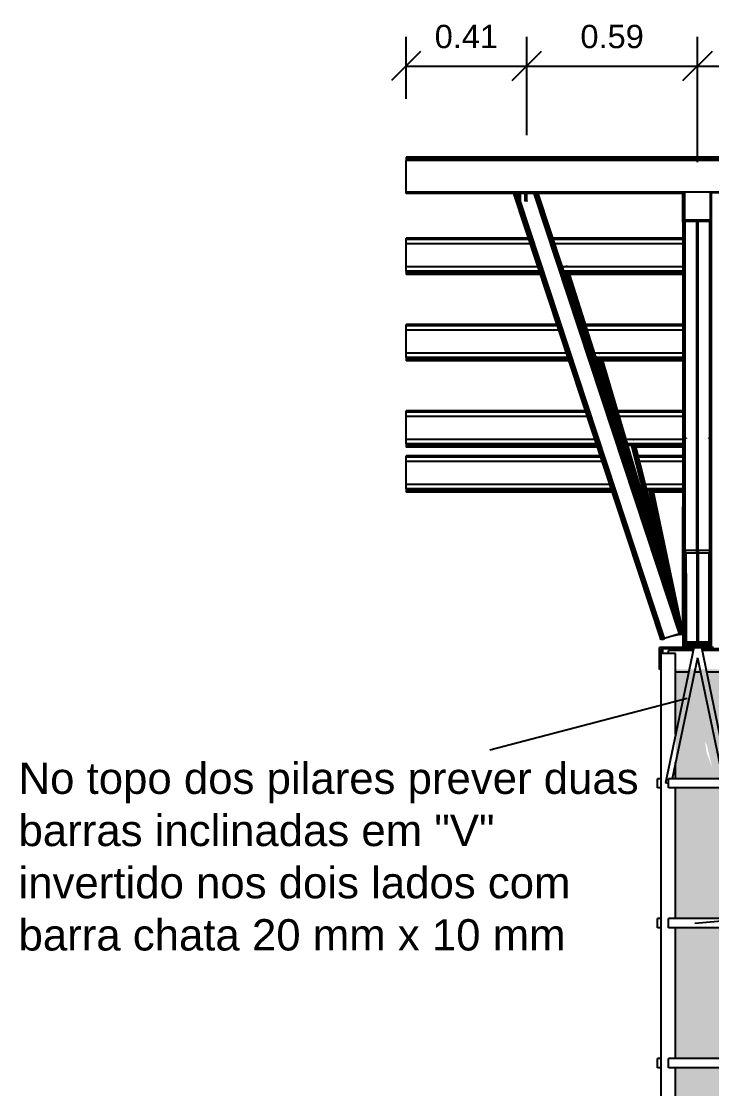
# Model space of a CAD drawing. Header units: millimetres. Extents: x 357 to 945, y 547 to 720.
# Drawn here: x 683.907 to 686.276, y 644.764 to 648.425 of the extents above; entities that cross this region are included whole.
import ezdxf

# ---------------------------------------------------------------- set-up
doc = ezdxf.new("R2010")
doc.units = ezdxf.units.MM
doc.header["$PDMODE"] = 34
doc.layers.add('ANC_COTAS', color=7, linetype='Continuous', lineweight=9)
for name, color, linetype in [('LCL - COTAS', 30, 'Continuous'), ('LCL-TEXTO4', 4, 'Continuous'), ('PLANTA-VIS', 7, 'Continuous')]:
    doc.layers.add(name, color=color, linetype=linetype)
doc.styles.add('Arial', font='arial.ttf')
doc.styles.add('ROMANS', font='arial.ttf')
doc.dimstyles.new('1-100', dxfattribs={"dimscale": 2, "dimtxt": 0.04, "dimasz": 0.05, "dimexe": 0.05, "dimexo": 0.1, "dimgap": 0.03, "dimtad": 1, "dimzin": 1, "dimdsep": 46, "dimtxsty": 'Arial', "dimblk": 'OBLIQUE', "dimcen": 0, "dimclrd": 256, "dimclre": 256, "dimclrt": 256, "dimadec": 0, "dimazin": 0, "dimtfac": 1, "dimtofl": 0, "dimtmove": 2, "dimatfit": 3, "dimldrblk": 'OBLIQUE', "dimfxl": 0.04, "dimtolj": 1, "dimtzin": 1, "dimarcsym": 0})

# ---------------------------------------------------------------- blocks, each defined once
blk = doc.blocks.new('_OBLIQUE')
at = {"color": 0, "linetype": 'ByBlock', "lineweight": -2}
blk.add_line((-0.5, -0.5), (0.5, 0.5), dxfattribs=at)
blk = doc.blocks.new('*D182')
at = {"layer": 'Defpoints', "color": 0, "transparency": 16777216}
for p in [(685.6411, 648.2721), (685.2271, 647.9597), (685.6411, 647.8351)]:
    blk.add_point(p, dxfattribs=at)
at = {"layer": 'LCL - COTAS', "lineweight": -2, "transparency": 16777216}
for p, q in [((685.2271, 648.1597), (685.2271, 648.3721)), ((685.6411, 648.0351), (685.6411, 648.3721)), ((685.2271, 648.2721), (685.6411, 648.2721))]:
    blk.add_line(p, q, dxfattribs=at)
at = {"layer": 'LCL - COTAS', "lineweight": -2, "transparency": 16777216, "xscale": 0.1, "yscale": 0.1, "zscale": 0.1, "rotation": 180}
blk.add_blockref('_OBLIQUE', (685.2271, 648.2721), dxfattribs=at)
at = {"layer": 'LCL - COTAS', "lineweight": -2, "transparency": 16777216, "xscale": 0.1, "yscale": 0.1, "zscale": 0.1}
blk.add_blockref('_OBLIQUE', (685.6411, 648.2721), dxfattribs=at)
at = {"layer": 'LCL - COTAS', "transparency": 16777216, "insert": (685.4341, 648.3729), "char_height": 0.08, "attachment_point": 5, "style": 'Arial'}
blk.add_mtext('\\A1;0.41', dxfattribs=at)
blk = doc.blocks.new('*D183')
at = {"layer": 'Defpoints', "color": 0, "transparency": 16777216}
for p in [(686.2271, 648.2721), (685.6411, 647.8351), (686.2271, 647.7428)]:
    blk.add_point(p, dxfattribs=at)
at = {"layer": 'LCL - COTAS', "lineweight": -2, "transparency": 16777216}
for p, q in [((685.6411, 648.0351), (685.6411, 648.3721)), ((686.2271, 647.9428), (686.2271, 648.3721)), ((685.6411, 648.2721), (686.2271, 648.2721))]:
    blk.add_line(p, q, dxfattribs=at)
at = {"layer": 'LCL - COTAS', "lineweight": -2, "transparency": 16777216, "xscale": 0.1, "yscale": 0.1, "zscale": 0.1, "rotation": 180}
blk.add_blockref('_OBLIQUE', (685.6411, 648.2721), dxfattribs=at)
at = {"layer": 'LCL - COTAS', "lineweight": -2, "transparency": 16777216, "xscale": 0.1, "yscale": 0.1, "zscale": 0.1}
blk.add_blockref('_OBLIQUE', (686.2271, 648.2721), dxfattribs=at)
at = {"layer": 'LCL - COTAS', "transparency": 16777216, "insert": (685.9341, 648.3729), "char_height": 0.08, "attachment_point": 5, "style": 'Arial'}
blk.add_mtext('\\A1;0.59', dxfattribs=at)
blk = doc.blocks.new('*D184')
at = {"layer": 'Defpoints', "color": 0, "transparency": 16777216}
for p in [(686.8156, 648.2721), (686.8156, 647.8351), (686.2271, 647.7428)]:
    blk.add_point(p, dxfattribs=at)
at = {"layer": 'LCL - COTAS', "lineweight": -2, "transparency": 16777216}
for p, q in [((686.2271, 647.9428), (686.2271, 648.3721)), ((686.8156, 648.0351), (686.8156, 648.3721)), ((686.2271, 648.2721), (686.8156, 648.2721))]:
    blk.add_line(p, q, dxfattribs=at)
at = {"layer": 'LCL - COTAS', "lineweight": -2, "transparency": 16777216, "xscale": 0.1, "yscale": 0.1, "zscale": 0.1, "rotation": 180}
blk.add_blockref('_OBLIQUE', (686.2271, 648.2721), dxfattribs=at)
at = {"layer": 'LCL - COTAS', "lineweight": -2, "transparency": 16777216, "xscale": 0.1, "yscale": 0.1, "zscale": 0.1}
blk.add_blockref('_OBLIQUE', (686.8156, 648.2721), dxfattribs=at)
at = {"layer": 'LCL - COTAS', "transparency": 16777216, "insert": (686.5214, 648.3729), "char_height": 0.08, "attachment_point": 5, "style": 'Arial'}
blk.add_mtext('\\A1;0.59', dxfattribs=at)

msp = doc.modelspace()

# ---------------------------------------------------------------- hatches: boundary and pattern name
at = {"layer": 'ANC_COTAS'}
h = msp.add_hatch(dxfattribs=at)
h.set_pattern_fill('AR-CONC', color=256, scale=0.0005)
h.set_pattern_definition([(50, (-0.12053, -11.3066), (0.0910923345, -0.007969543), [0.009525, -0.104775]), (355, (-0.12053, -11.3066), (-0.017621711, 0.095528423), [0.00762, -0.083820292]), (100.451445, (-0.11294, -11.30726), (0.0734706235, 0.087558876), [0.008095004, -0.089045122]), (46.1842, (-0.12053, -11.2812), (0.13553952, -0.021021164), [0.0142875, -0.1571625]), (96.635558, (-0.10924, -11.28295), (0.118702067, 0.123713062), [0.012142512, -0.133567804]), (351.184151, (-0.12053, -11.2812), (0.118702067, 0.123713062), [0.011429984, -0.125729866]), (21, (-0.10783, -11.28755), (0.0758071956, -0.051132599), [0.009525, -0.104775]), (326, (-0.10783, -11.28755), (0.030901014, 0.092093983), [0.00762, -0.08382]), (71.451445, (-0.10151, -11.29181), (0.10670821, 0.0409613844), [0.008095004, -0.089044969]), (37.5, (-0.12053, -11.3066), (0.0015443016, 0.0422775194), [0, -0.082804, 0, -0.08509, 0, -0.0841375]), (7.5, (-0.12053, -11.3066), (0.0334098313, 0.0500902874), [0, -0.048514, 0, -0.080899, 0, -0.0320675]), (327.5, (-0.148852, -11.3066), (0.0677952976, -0.002864372), [0, -0.03175, 0, -0.09906, 0, -0.131445]), (317.5, (-0.16155, -11.3066), (0.0740645907, 0.0127132455), [0, -0.041275, 0, -0.065786, 0, -0.093345])])
h.paths.add_polyline_path([(686.3021, 643.87517), (686.1521, 643.87517), (686.1521, 643.61715), (686.3021, 643.61715)])
h.paths.add_polyline_path([(686.3021, 644.35517), (686.1521, 644.35517), (686.1521, 643.90692), (686.3021, 643.90692)])
h.paths.add_polyline_path([(686.3021, 644.83517), (686.1521, 644.83517), (686.1521, 644.38692), (686.3021, 644.38692)])
h.paths.add_polyline_path([(686.3021, 645.31517), (686.1521, 645.31517), (686.1521, 644.86692), (686.3021, 644.86692)])
h.paths.add_polyline_path([(686.3021, 645.79517), (686.1521, 645.79517), (686.1521, 645.34692), (686.3021, 645.34692)])
h.paths.add_polyline_path([(686.3021, 646.20214), (686.1521, 646.20214), (686.1521, 645.82692), (686.3021, 645.82692)])
h.paths.add_polyline_path([(686.25761, 645.91802), (686.27722, 645.86467), (686.25949, 645.9413), (686.2532, 645.95388)], flags=16)

# ---------------------------------------------------------------- linework, layer by layer
for p, q in [((685.51484, 645.92635), (686.19154, 646.1036)), ((687.12807, 645.40574), (686.2174, 645.33014))]:
    msp.add_line(p, q)
at = {"layer": 'PLANTA-VIS', "extrusion": (0, 1, 0)}
for p, q in [((690.0771, 647.95968), (685.2271, 647.95968)), ((685.2271, 647.95968), (685.2271, 647.95372)), ((690.0771, 647.95372), (685.2271, 647.95372)), ((685.2271, 647.95372), (685.2271, 647.95306)), ((690.0771, 647.95306), (685.2271, 647.95306)), ((685.2271, 647.95306), (685.2271, 647.95175)), ((690.0771, 647.95175), (685.2271, 647.95175)), ((685.2271, 647.95175), (685.2271, 647.94998)), ((690.0771, 647.94998), (685.2271, 647.94998)), ((685.2271, 647.94998), (685.2271, 647.94803)), ((690.0771, 647.94803), (685.2271, 647.94803)), ((685.2271, 647.83926), (685.2271, 647.94803)), ((690.0771, 647.83926), (685.2271, 647.83926)), ((685.2271, 647.83742), (685.2271, 647.83926)), ((686.18025, 647.83742), (685.2271, 647.83742)), ((685.2271, 647.83598), (685.2271, 647.83742)), ((686.1784, 647.83598), (685.2271, 647.83598)), ((685.2271, 647.83515), (685.2271, 647.83598)), ((686.17767, 647.83515), (685.2271, 647.83515)), ((685.2271, 647.83506), (685.2271, 647.83515)), ((686.17751, 647.83506), (685.2271, 647.83506)), ((686.10181, 646.30351), (685.59644, 647.83506)), ((685.6131, 647.80051), (685.6017, 647.83506)), ((685.6131, 647.80246), (685.60235, 647.83506)), ((685.6131, 647.80798), (685.60417, 647.83506)), ((685.6131, 647.81627), (685.6069, 647.83506)), ((685.6131, 647.82605), (685.61013, 647.83506)), ((685.6131, 647.83506), (685.6131, 647.79139)), ((685.6181, 647.83506), (685.6181, 647.79139)), ((685.6361, 647.80919), (685.6361, 647.83506)), ((685.6411, 647.80919), (685.6411, 647.83506)), ((686.16544, 646.3245), (685.66699, 647.83506)), ((686.16834, 646.32546), (685.67021, 647.83506)), ((686.17081, 646.32627), (685.67295, 647.83506)), ((686.17246, 646.32682), (685.67478, 647.83506)), ((686.17303, 646.32701), (685.67541, 647.83506)), ((686.17778, 646.32857), (685.68068, 647.83506)), ((686.1771, 647.73672), (686.1771, 647.83506)), ((686.17755, 647.73904), (686.17755, 647.8351)), ((686.17885, 647.74101), (686.17885, 647.83658)), ((686.1808, 647.74233), (686.1808, 647.83777)), ((686.1831, 647.74279), (686.1831, 647.8382)), ((686.2711, 647.74279), (686.2711, 647.8382)), ((686.27339, 647.74233), (686.27339, 647.83777)), ((690.03025, 647.83742), (686.27394, 647.83742)), ((686.27534, 647.74101), (686.27534, 647.83658)), ((686.11416, 646.30758), (685.6181, 647.8109)), ((686.11125, 646.30662), (685.6181, 647.80112)), ((685.6411, 647.80919), (685.6361, 647.80919)), ((685.6361, 647.80919), (685.6361, 647.80724)), ((685.6411, 647.80919), (685.6411, 647.80724)), ((685.6181, 647.79139), (685.6131, 647.79139)), ((686.10656, 646.30507), (685.61611, 647.79139)), ((686.10714, 646.30526), (685.61676, 647.79139)), ((686.10878, 646.30581), (685.6181, 647.79282)), ((686.17755, 647.73904), (686.1771, 647.73672)), ((686.1771, 647.73672), (686.1771, 647.69222)), ((686.17885, 647.74101), (686.17755, 647.73904)), ((686.1808, 647.74233), (686.17885, 647.74101)), ((686.1801, 647.73672), (686.18033, 647.73788)), ((686.1801, 647.69222), (686.1801, 647.73672)), ((686.18033, 647.73788), (686.18098, 647.73886)), ((686.1831, 647.74279), (686.1808, 647.74233)), ((686.18098, 647.73886), (686.18195, 647.73953)), ((686.18195, 647.73953), (686.1831, 647.73975)), ((686.2711, 647.74279), (686.1831, 647.74279)), ((686.1831, 647.73975), (686.2711, 647.73975)), ((686.1836, 646.29104), (686.1836, 647.73975)), ((686.1846, 646.99657), (686.1846, 647.73975)), ((686.2246, 646.60951), (686.2246, 647.73975)), ((686.2296, 646.60951), (686.2296, 647.73975)), ((686.2696, 646.99657), (686.2696, 647.73975)), ((686.2706, 646.29104), (686.2706, 647.73975)), ((686.27339, 647.74233), (686.2711, 647.74279)), ((686.2711, 647.73975), (686.27224, 647.73953)), ((686.27224, 647.73953), (686.27322, 647.73886)), ((686.27322, 647.73886), (686.27387, 647.73788)), ((686.27534, 647.74101), (686.27339, 647.74233)), ((686.27387, 647.73788), (686.2741, 647.73672)), ((686.2741, 647.73672), (686.2741, 647.69222)), ((686.27664, 647.73904), (686.27534, 647.74101)), ((686.1771, 647.69222), (686.1801, 647.69222)), ((686.1771, 647.69222), (686.1771, 646.75994)), ((686.1796, 646.32715), (686.1796, 647.69222)), ((686.2741, 647.69222), (686.2771, 647.69222)), ((686.2746, 646.32715), (686.2746, 647.69222)), ((685.6472, 647.68123), (685.2271, 647.68123)), ((685.2271, 647.68114), (685.2271, 647.68123)), ((685.64723, 647.68114), (685.2271, 647.68114)), ((685.2271, 647.68031), (685.2271, 647.68114)), ((685.6475, 647.68031), (685.2271, 647.68031)), ((685.2271, 647.67887), (685.2271, 647.68031)), ((685.64798, 647.67887), (685.2271, 647.67887)), ((685.2271, 647.67703), (685.2271, 647.67887)), ((685.64858, 647.67703), (685.2271, 647.67703)), ((685.2271, 647.6622), (685.2271, 647.67703)), ((685.65348, 647.6622), (685.2271, 647.6622)), ((685.2271, 647.6622), (685.2271, 647.66183)), ((685.6536, 647.66183), (685.2271, 647.66183)), ((685.2271, 647.58309), (685.2271, 647.66183)), ((686.1771, 647.68123), (685.73144, 647.68123)), ((686.1771, 647.68114), (685.73147, 647.68114)), ((686.1771, 647.68031), (685.73174, 647.68031)), ((686.1771, 647.67887), (685.73222, 647.67887)), ((686.1771, 647.67703), (685.73282, 647.67703)), ((686.1771, 647.6622), (685.73772, 647.6622)), ((686.1771, 647.66183), (685.73784, 647.66183)), ((685.67958, 647.58309), (685.2271, 647.58309)), ((685.2271, 647.56826), (685.2271, 647.58309)), ((686.1771, 647.58309), (685.76382, 647.58309)), ((685.77165, 647.58309), (685.776, 647.58447)), ((685.77167, 647.58309), (685.77198, 647.58319)), ((685.77198, 647.58319), (685.776, 647.58447)), ((685.77201, 647.58309), (685.77198, 647.58319)), ((685.77477, 647.58407), (685.77486, 647.58411)), ((685.77963, 647.58562), (685.77486, 647.58411)), ((685.776, 647.58447), (685.77869, 647.58532)), ((685.77644, 647.58309), (685.776, 647.58447)), ((685.77869, 647.58532), (685.77963, 647.58562)), ((685.7794, 647.58309), (685.77869, 647.58532)), ((685.78043, 647.58309), (685.77963, 647.58562)), ((685.68448, 647.56826), (685.2271, 647.56826)), ((685.2271, 647.56826), (685.2271, 647.56631)), ((685.68512, 647.56631), (685.2271, 647.56631)), ((685.2271, 647.56631), (685.2271, 647.56455)), ((685.6857, 647.56455), (685.2271, 647.56455)), ((685.2271, 647.56455), (685.2271, 647.56323)), ((685.68614, 647.56323), (685.2271, 647.56323)), ((685.2271, 647.56323), (685.2271, 647.56257)), ((685.68635, 647.56257), (685.2271, 647.56257)), ((685.2271, 647.56257), (685.2271, 647.55661)), ((685.68832, 647.55661), (685.2271, 647.55661)), ((686.1771, 647.56826), (685.76872, 647.56826)), ((686.1771, 647.56631), (685.76936, 647.56631)), ((686.1771, 647.56455), (685.76994, 647.56455)), ((686.1771, 647.56323), (685.77037, 647.56323)), ((686.1771, 647.56257), (685.77059, 647.56257)), ((685.83806, 647.35811), (685.77394, 647.56055)), ((685.96807, 646.96411), (685.7792, 647.5604)), ((686.07839, 646.62977), (685.78376, 647.55997)), ((686.15217, 646.4062), (685.78692, 647.55934)), ((686.17793, 646.32812), (685.78819, 647.55859)), ((686.1771, 647.55661), (685.78882, 647.55661)), ((686.2296, 647.56323), (686.2246, 647.56323)), ((686.2296, 647.56257), (686.2246, 647.56257)), ((686.2296, 647.55661), (686.2246, 647.55661)), ((686.22493, 647.54854), (686.22491, 647.54794)), ((686.22491, 647.54794), (686.22493, 647.54735)), ((686.22498, 647.54913), (686.22493, 647.54854)), ((686.22493, 647.54735), (686.22498, 647.54679)), ((686.22502, 647.5494), (686.22498, 647.54913)), ((686.22498, 647.54679), (686.22506, 647.54625)), ((686.22503, 647.54972), (686.22502, 647.54913)), ((686.22502, 647.54913), (686.2296, 647.54946)), ((686.22502, 647.54913), (686.22504, 647.54854)), ((686.22508, 647.55028), (686.22503, 647.54972)), ((686.22503, 647.54972), (686.2296, 647.55005)), ((686.22504, 647.54854), (686.2296, 647.54887)), ((686.22504, 647.54854), (686.22509, 647.54794)), ((686.22506, 647.54625), (686.22518, 647.54574)), ((686.22516, 647.55082), (686.22508, 647.55028)), ((686.22508, 647.55028), (686.2296, 647.55061)), ((686.22509, 647.54794), (686.2296, 647.54827)), ((686.22509, 647.54794), (686.22517, 647.54735)), ((686.22527, 647.55133), (686.22516, 647.55082)), ((686.22516, 647.55082), (686.2296, 647.55115)), ((686.22517, 647.54735), (686.2296, 647.54767)), ((686.22517, 647.54735), (686.22528, 647.54679)), ((686.22518, 647.54574), (686.22532, 647.54528)), ((686.22541, 647.55179), (686.22527, 647.55133)), ((686.22527, 647.55133), (686.2296, 647.55164)), ((686.22528, 647.54679), (686.2296, 647.5471)), ((686.22528, 647.54679), (686.22543, 647.54625)), ((686.22532, 647.54528), (686.2255, 647.54487)), ((686.22557, 647.5522), (686.22541, 647.55179)), ((686.22541, 647.55179), (686.2296, 647.55209)), ((686.22543, 647.54625), (686.2296, 647.54655)), ((686.22543, 647.54625), (686.2256, 647.54574)), ((686.2255, 647.54487), (686.2257, 647.54452)), ((686.22576, 647.55255), (686.22557, 647.5522)), ((686.22557, 647.5522), (686.2296, 647.55249)), ((686.2256, 647.54574), (686.2296, 647.54603)), ((686.2256, 647.54574), (686.22579, 647.54528)), ((686.2257, 647.54452), (686.22592, 647.54424)), ((686.22597, 647.55284), (686.22576, 647.55255)), ((686.22576, 647.55255), (686.2296, 647.55283)), ((686.22579, 647.54528), (686.2296, 647.54556)), ((686.22579, 647.54528), (686.226, 647.54487)), ((686.22592, 647.54424), (686.22616, 647.54402)), ((686.22597, 647.55284), (686.2296, 647.5531)), ((686.2262, 647.55306), (686.22597, 647.55284)), ((686.226, 647.54487), (686.2296, 647.54513)), ((686.226, 647.54487), (686.22623, 647.54452)), ((686.22616, 647.54402), (686.22641, 647.54387)), ((686.2262, 647.55306), (686.2296, 647.5533)), ((686.22644, 647.5532), (686.2262, 647.55306)), ((686.22623, 647.54452), (686.2296, 647.54477)), ((686.22623, 647.54452), (686.22648, 647.54424)), ((686.22641, 647.54387), (686.22668, 647.54379)), ((686.22644, 647.5532), (686.2296, 647.55343)), ((686.2267, 647.55328), (686.22644, 647.5532)), ((686.22648, 647.54424), (686.2296, 647.54446)), ((686.22648, 647.54424), (686.22673, 647.54402)), ((686.22668, 647.54379), (686.22695, 647.54379)), ((686.2296, 647.54357), (686.22668, 647.54379)), ((686.2267, 647.55328), (686.2296, 647.55349)), ((686.22673, 647.54402), (686.2296, 647.54422)), ((686.22673, 647.54402), (686.22699, 647.54387)), ((686.22695, 647.54379), (686.22723, 647.54387)), ((686.2296, 647.54359), (686.22695, 647.54379)), ((686.22699, 647.54387), (686.2296, 647.54406)), ((686.22699, 647.54387), (686.22711, 647.54383)), ((686.2296, 647.54369), (686.22723, 647.54387)), ((686.22782, 647.54383), (686.2296, 647.54396)), ((686.2296, 647.54385), (686.22899, 647.5439)), ((686.22916, 647.54391), (686.2296, 647.54394)), ((685.74495, 647.38498), (685.2271, 647.38498)), ((685.2271, 647.38489), (685.2271, 647.38498)), ((685.74498, 647.38489), (685.2271, 647.38489)), ((685.2271, 647.38406), (685.2271, 647.38489)), ((685.74526, 647.38406), (685.2271, 647.38406)), ((685.2271, 647.38262), (685.2271, 647.38406)), ((685.74573, 647.38262), (685.2271, 647.38262)), ((685.2271, 647.38078), (685.2271, 647.38262)), ((685.74634, 647.38078), (685.2271, 647.38078)), ((685.2271, 647.36595), (685.2271, 647.38078)), ((685.75123, 647.36595), (685.2271, 647.36595)), ((685.2271, 647.36595), (685.2271, 647.36558)), ((685.75136, 647.36558), (685.2271, 647.36558)), ((685.2271, 647.28684), (685.2271, 647.36558)), ((686.1771, 647.38498), (685.84318, 647.38498)), ((686.1771, 647.38489), (685.84321, 647.38489)), ((686.1771, 647.38406), (685.84347, 647.38406)), ((686.1771, 647.38262), (685.84393, 647.38262)), ((686.1771, 647.38078), (685.84451, 647.38078)), ((686.1771, 647.36595), (685.84921, 647.36595)), ((686.1771, 647.36558), (685.84933, 647.36558)), ((685.77734, 647.28684), (685.2271, 647.28684)), ((685.2271, 647.27201), (685.2271, 647.28684)), ((686.1771, 647.28684), (685.87427, 647.28684)), ((685.88823, 647.28684), (685.89061, 647.28754)), ((685.88948, 647.2872), (685.89331, 647.28834)), ((685.89061, 647.28754), (685.89331, 647.28834)), ((685.89082, 647.28684), (685.89061, 647.28754)), ((685.89331, 647.28834), (685.89426, 647.28862)), ((685.89376, 647.28684), (685.89331, 647.28834)), ((685.89479, 647.28684), (685.89426, 647.28862)), ((685.78223, 647.27201), (685.2271, 647.27201)), ((685.2271, 647.27201), (685.2271, 647.27006)), ((685.78287, 647.27006), (685.2271, 647.27006)), ((685.2271, 647.27006), (685.2271, 647.2683)), ((685.78346, 647.2683), (685.2271, 647.2683)), ((685.2271, 647.2683), (685.2271, 647.26698)), ((685.78389, 647.26698), (685.2271, 647.26698)), ((685.2271, 647.26698), (685.2271, 647.26632)), ((685.78411, 647.26632), (685.2271, 647.26632)), ((685.2271, 647.26632), (685.2271, 647.26036)), ((685.78608, 647.26036), (685.2271, 647.26036)), ((686.1771, 647.27201), (685.87897, 647.27201)), ((686.1771, 647.27006), (685.87958, 647.27006)), ((686.1771, 647.2683), (685.88014, 647.2683)), ((686.1771, 647.26698), (685.88056, 647.26698)), ((686.1771, 647.26632), (685.88077, 647.26632)), ((685.97736, 646.96137), (685.88789, 647.2643)), ((686.05414, 646.71895), (685.89312, 647.26415)), ((686.1193, 646.51323), (685.89765, 647.26372)), ((686.16277, 646.37599), (685.90077, 647.26309)), ((686.17816, 646.32737), (685.90202, 647.26234)), ((686.1771, 647.26036), (685.90261, 647.26036)), ((686.2296, 647.26698), (686.2246, 647.26698)), ((686.2296, 647.26632), (686.2246, 647.26632)), ((686.2296, 647.26036), (686.2246, 647.26036)), ((686.22467, 647.25457), (686.2246, 647.25439)), ((686.2246, 647.24926), (686.2247, 647.24904)), ((686.2249, 647.25507), (686.22467, 647.25457)), ((686.2247, 647.24904), (686.22494, 647.24863)), ((686.22518, 647.25553), (686.2249, 647.25507)), ((686.22493, 647.25347), (686.22491, 647.25288)), ((686.22491, 647.25288), (686.2296, 647.25324)), ((686.22491, 647.25288), (686.22493, 647.25229)), ((686.22498, 647.25403), (686.22493, 647.25347)), ((686.22493, 647.25347), (686.2296, 647.25383)), ((686.22493, 647.25229), (686.2296, 647.25264)), ((686.22493, 647.25229), (686.22498, 647.25169)), ((686.22494, 647.24863), (686.22522, 647.24828)), ((686.22506, 647.25457), (686.22498, 647.25403)), ((686.22498, 647.25403), (686.2296, 647.25439)), ((686.22498, 647.25169), (686.2296, 647.25205)), ((686.22498, 647.25169), (686.22507, 647.2511)), ((686.22518, 647.25508), (686.22506, 647.25457)), ((686.22506, 647.25457), (686.2296, 647.25492)), ((686.22507, 647.2511), (686.2296, 647.25145)), ((686.22507, 647.2511), (686.22519, 647.25054)), ((686.22548, 647.25594), (686.22518, 647.25553)), ((686.22532, 647.25554), (686.22518, 647.25508)), ((686.22518, 647.25508), (686.2296, 647.25542)), ((686.22519, 647.25054), (686.2296, 647.25088)), ((686.22519, 647.25054), (686.22534, 647.25)), ((686.22522, 647.24828), (686.22553, 647.24799)), ((686.2255, 647.25595), (686.22532, 647.25554)), ((686.22532, 647.25554), (686.2296, 647.25587)), ((686.22534, 647.25), (686.2296, 647.25032)), ((686.22534, 647.25), (686.22552, 647.24949)), ((686.22551, 647.25598), (686.22548, 647.25594)), ((686.2257, 647.2563), (686.2255, 647.25595)), ((686.2255, 647.25595), (686.2296, 647.25626)), ((686.22552, 647.24949), (686.2296, 647.24981)), ((686.22552, 647.24949), (686.22572, 647.24903)), ((686.22553, 647.24799), (686.22586, 647.24778)), ((686.2257, 647.2563), (686.2296, 647.2566)), ((686.22592, 647.25658), (686.2257, 647.2563)), ((686.22572, 647.24903), (686.2296, 647.24933)), ((686.22572, 647.24903), (686.22594, 647.24862)), ((686.22586, 647.24778), (686.22621, 647.24763)), ((686.22592, 647.25658), (686.2296, 647.25687)), ((686.22616, 647.2568), (686.22592, 647.25658)), ((686.22594, 647.24862), (686.2296, 647.24891)), ((686.22594, 647.24862), (686.22618, 647.24827)), ((686.22616, 647.2568), (686.2296, 647.25707)), ((686.22641, 647.25695), (686.22616, 647.2568)), ((686.22618, 647.24827), (686.2296, 647.24854)), ((686.22618, 647.24827), (686.22644, 647.24799)), ((686.22621, 647.24763), (686.22657, 647.24755)), ((686.22641, 647.25695), (686.2296, 647.2572)), ((686.22668, 647.25703), (686.22641, 647.25695)), ((686.22644, 647.24799), (686.2296, 647.24823)), ((686.22644, 647.24799), (686.22671, 647.24777)), ((686.22657, 647.24755), (686.22695, 647.24755)), ((686.2296, 647.24719), (686.22657, 647.24755)), ((686.22668, 647.25703), (686.2296, 647.25725)), ((686.22671, 647.24777), (686.2296, 647.24799)), ((686.22671, 647.24777), (686.22698, 647.24762)), ((686.22695, 647.24755), (686.22711, 647.24759)), ((686.2296, 647.24723), (686.22695, 647.24755)), ((686.22698, 647.24762), (686.2296, 647.24782)), ((686.22698, 647.24762), (686.2271, 647.24758)), ((686.22762, 647.24757), (686.2296, 647.24772)), ((686.2296, 647.24735), (686.22773, 647.24758)), ((686.22878, 647.24764), (686.2296, 647.2477)), ((686.2296, 647.24755), (686.22881, 647.24764)), ((685.84271, 647.08873), (685.2271, 647.08873)), ((685.2271, 647.08864), (685.2271, 647.08873)), ((685.84274, 647.08864), (685.2271, 647.08864)), ((685.2271, 647.08781), (685.2271, 647.08864)), ((685.84301, 647.08781), (685.2271, 647.08781)), ((685.2271, 647.08637), (685.2271, 647.08781)), ((685.84349, 647.08637), (685.2271, 647.08637)), ((685.2271, 647.08453), (685.2271, 647.08637)), ((685.8441, 647.08453), (685.2271, 647.08453)), ((685.2271, 647.0697), (685.2271, 647.08453)), ((685.84899, 647.0697), (685.2271, 647.0697)), ((685.2271, 647.0697), (685.2271, 647.06933)), ((685.84911, 647.06933), (685.2271, 647.06933)), ((685.2271, 646.99059), (685.2271, 647.06933)), ((686.1771, 647.08873), (685.9533, 647.08873)), ((686.1771, 647.08864), (685.95333, 647.08864)), ((686.1771, 647.08781), (685.95357, 647.08781)), ((686.1771, 647.08637), (685.954, 647.08637)), ((686.1771, 647.08453), (685.95454, 647.08453)), ((686.1771, 647.0697), (685.95892, 647.0697)), ((686.1771, 647.06933), (685.95903, 647.06933)), ((685.87509, 646.99059), (685.2271, 646.99059)), ((685.2271, 646.97576), (685.2271, 646.99059)), ((686.1771, 646.99059), (685.98228, 646.99059)), ((686.00775, 646.99059), (686.0081, 646.99068)), ((686.00775, 646.99059), (686.0081, 646.99068)), ((686.0081, 646.99068), (686.00906, 646.99092)), ((686.00813, 646.99059), (686.0081, 646.99068)), ((686.00915, 646.99059), (686.00906, 646.99092)), ((686.1846, 646.99495), (686.1846, 646.99657)), ((686.1846, 646.99495), (686.1846, 646.99379)), ((686.1886, 646.99495), (686.1846, 646.99495)), ((686.1846, 646.60951), (686.1846, 646.99379)), ((686.1886, 646.99495), (686.1886, 646.99657)), ((686.1886, 646.99495), (686.1886, 646.99379)), ((686.2656, 646.99495), (686.2656, 646.99657)), ((686.2656, 646.99495), (686.2656, 646.99379)), ((686.2696, 646.99495), (686.2656, 646.99495)), ((686.2696, 646.99495), (686.2696, 646.99657)), ((686.2696, 646.99495), (686.2696, 646.99379)), ((686.2696, 646.60951), (686.2696, 646.99379)), ((685.87999, 646.97576), (685.2271, 646.97576)), ((685.2271, 646.97576), (685.2271, 646.97381)), ((685.88063, 646.97381), (685.2271, 646.97381)), ((685.2271, 646.97381), (685.2271, 646.97205)), ((685.88121, 646.97205), (685.2271, 646.97205)), ((685.2271, 646.97205), (685.2271, 646.97073)), ((685.88165, 646.97073), (685.2271, 646.97073)), ((685.2271, 646.97073), (685.2271, 646.97007)), ((685.88186, 646.97007), (685.2271, 646.97007)), ((685.2271, 646.97007), (685.2271, 646.96411)), ((685.88383, 646.96411), (685.2271, 646.96411)), ((686.1771, 646.97576), (685.98666, 646.97576)), ((686.1771, 646.97381), (685.98724, 646.97381)), ((686.1771, 646.97205), (685.98776, 646.97205)), ((686.1771, 646.97073), (685.98815, 646.97073)), ((686.1771, 646.97007), (685.98834, 646.97007)), ((686.08043, 646.65828), (686.00147, 646.96805)), ((686.11791, 646.53139), (686.00665, 646.9679)), ((686.1497, 646.42374), (686.01111, 646.96747)), ((686.17093, 646.35185), (686.01418, 646.96684)), ((686.17825, 646.32715), (686.01539, 646.96609)), ((686.1771, 646.96411), (686.0159, 646.96411)), ((686.2296, 646.97073), (686.2246, 646.97073)), ((686.2296, 646.97007), (686.2246, 646.97007)), ((686.2296, 646.96411), (686.2246, 646.96411)), ((685.89349, 646.93485), (685.2271, 646.93485)), ((685.2271, 646.93476), (685.2271, 646.93485)), ((685.89352, 646.93476), (685.2271, 646.93476)), ((685.2271, 646.93393), (685.2271, 646.93476)), ((685.89379, 646.93393), (685.2271, 646.93393)), ((685.2271, 646.93248), (685.2271, 646.93393)), ((685.89427, 646.93248), (685.2271, 646.93248)), ((685.2271, 646.93065), (685.2271, 646.93248)), ((685.89487, 646.93065), (685.2271, 646.93065)), ((685.2271, 646.91581), (685.2271, 646.93065)), ((686.1771, 646.93485), (686.02335, 646.93485)), ((686.1771, 646.93476), (686.02338, 646.93476)), ((686.1771, 646.93393), (686.02359, 646.93393)), ((686.1771, 646.93248), (686.02396, 646.93248)), ((686.1771, 646.93065), (686.02442, 646.93065)), ((685.89977, 646.91581), (685.2271, 646.91581)), ((685.2271, 646.91581), (685.2271, 646.91544)), ((685.89989, 646.91544), (685.2271, 646.91544)), ((685.2271, 646.8367), (685.2271, 646.91544)), ((686.1771, 646.91581), (686.02821, 646.91581)), ((686.1771, 646.91544), (686.0283, 646.91544)), ((685.92587, 646.8367), (685.2271, 646.8367)), ((685.2271, 646.82186), (685.2271, 646.8367)), ((685.93077, 646.82186), (685.2271, 646.82186)), ((685.2271, 646.82186), (685.2271, 646.81992)), ((685.93141, 646.81992), (685.2271, 646.81992)), ((685.2271, 646.81992), (685.2271, 646.81815)), ((685.93199, 646.81815), (685.2271, 646.81815)), ((685.2271, 646.81815), (685.2271, 646.81684)), ((685.93243, 646.81684), (685.2271, 646.81684)), ((685.2271, 646.81684), (685.2271, 646.81618)), ((685.93264, 646.81618), (685.2271, 646.81618)), ((685.2271, 646.81618), (685.2271, 646.81025)), ((685.9346, 646.81025), (685.2271, 646.81025)), ((686.1771, 646.8367), (686.04837, 646.8367)), ((686.1771, 646.82186), (686.05215, 646.82186)), ((686.1771, 646.81992), (686.05265, 646.81992)), ((686.1771, 646.81815), (686.0531, 646.81815)), ((686.1771, 646.81684), (686.05343, 646.81684)), ((686.1771, 646.81618), (686.0536, 646.81618)), ((686.10057, 646.6319), (686.06214, 646.81354)), ((686.1305, 646.51447), (686.06726, 646.81339)), ((686.15587, 646.41495), (686.07166, 646.81297)), ((686.17278, 646.3486), (686.07467, 646.81234)), ((686.17833, 646.32715), (686.07584, 646.81159)), ((686.1771, 646.81025), (686.07613, 646.81025)), ((686.2296, 646.81684), (686.2246, 646.81684)), ((686.2296, 646.81618), (686.2246, 646.81618)), ((686.2296, 646.81025), (686.2246, 646.81025)), ((686.2296, 646.80181), (686.2246, 646.80181)), ((686.2246, 646.79384), (686.2296, 646.79443)), ((686.2247, 646.79428), (686.2246, 646.79406)), ((686.2246, 646.79335), (686.2296, 646.79395)), ((686.2246, 646.79283), (686.2296, 646.79343)), ((686.2246, 646.79227), (686.2296, 646.79287)), ((686.2246, 646.79169), (686.2296, 646.79229)), ((686.2246, 646.79109), (686.2296, 646.79169)), ((686.2246, 646.79049), (686.2296, 646.79109)), ((686.2246, 646.78989), (686.2296, 646.79049)), ((686.2246, 646.78931), (686.2296, 646.7899)), ((686.2246, 646.78893), (686.22467, 646.78875)), ((686.22467, 646.78875), (686.2296, 646.78934)), ((686.22467, 646.78875), (686.2249, 646.78825)), ((686.2247, 646.79428), (686.2296, 646.79487)), ((686.22494, 646.79469), (686.2247, 646.79428)), ((686.2249, 646.78825), (686.2296, 646.78881)), ((686.2249, 646.78825), (686.22518, 646.78779)), ((686.22494, 646.79469), (686.2296, 646.79525)), ((686.22522, 646.79504), (686.22494, 646.79469)), ((686.22518, 646.78779), (686.2296, 646.78832)), ((686.22518, 646.78779), (686.22548, 646.78738)), ((686.22522, 646.79504), (686.2296, 646.79556)), ((686.22553, 646.79533), (686.22522, 646.79504)), ((686.22548, 646.78738), (686.2296, 646.78788)), ((686.22548, 646.78738), (686.22581, 646.78703)), ((686.22553, 646.79533), (686.2296, 646.79581)), ((686.22586, 646.79555), (686.22553, 646.79533)), ((686.22581, 646.78703), (686.2296, 646.78749)), ((686.22581, 646.78703), (686.22615, 646.78674)), ((686.22586, 646.79555), (686.2296, 646.79599)), ((686.22621, 646.79569), (686.22586, 646.79555)), ((686.22615, 646.78674), (686.2296, 646.78716)), ((686.22615, 646.78674), (686.22652, 646.78653)), ((686.22621, 646.79569), (686.2296, 646.7961)), ((686.22657, 646.79577), (686.22621, 646.79569)), ((686.22652, 646.78653), (686.2296, 646.7869)), ((686.22652, 646.78653), (686.22689, 646.78638)), ((686.22657, 646.79577), (686.2296, 646.79613)), ((686.22689, 646.78638), (686.2296, 646.7867)), ((686.22689, 646.78638), (686.22726, 646.7863)), ((686.22726, 646.7863), (686.2296, 646.78658)), ((686.22726, 646.7863), (686.22764, 646.7863)), ((686.22764, 646.7863), (686.2296, 646.78654)), ((686.1771, 646.33297), (686.1771, 646.75994)), ((686.2246, 646.60951), (686.1846, 646.60951)), ((686.1846, 646.60951), (686.1846, 646.53045)), ((686.1886, 646.53045), (686.1886, 646.6016)), ((686.1886, 646.6016), (686.2246, 646.6016)), ((686.2246, 646.6016), (686.2246, 646.60951)), ((686.2246, 646.6016), (686.2246, 646.29507)), ((686.2696, 646.60951), (686.2296, 646.60951)), ((686.2296, 646.60951), (686.2296, 646.6016)), ((686.2296, 646.6016), (686.2296, 646.29507)), ((686.2296, 646.6016), (686.2656, 646.6016)), ((686.2656, 646.6016), (686.2656, 646.53045)), ((686.2696, 646.53045), (686.2696, 646.60951)), ((686.1846, 646.53045), (686.1846, 646.28015)), ((686.1846, 646.53045), (686.1886, 646.53045)), ((686.1886, 646.53045), (686.1886, 646.28015)), ((686.2656, 646.53045), (686.2656, 646.28015)), ((686.2656, 646.53045), (686.2696, 646.53045)), ((686.2696, 646.53045), (686.2696, 646.28015)), ((686.10166, 646.30396), (686.10163, 646.30407)), ((686.10166, 646.30396), (686.10166, 646.30396)), ((686.10656, 646.30507), (686.10181, 646.30351)), ((686.10656, 646.30507), (686.10714, 646.30526)), ((686.10714, 646.30526), (686.10878, 646.30581)), ((686.11125, 646.30662), (686.1079, 646.30551)), ((686.10878, 646.30581), (686.11125, 646.30662)), ((686.11125, 646.30662), (686.11416, 646.30758)), ((686.16544, 646.3245), (686.11416, 646.30758)), ((686.16554, 646.32418), (686.13966, 646.31599)), ((686.16554, 646.32419), (686.1398, 646.31604)), ((686.17521, 646.32353), (686.13981, 646.31604)), ((686.17521, 646.32353), (686.13982, 646.31604)), ((686.17487, 646.32498), (686.13983, 646.31604)), ((686.16621, 646.32163), (686.13983, 646.31604)), ((686.17451, 646.32629), (686.13985, 646.31605)), ((686.16596, 646.32271), (686.13985, 646.31605)), ((686.16596, 646.32271), (686.13986, 646.31605)), ((686.17451, 646.32629), (686.13989, 646.31606)), ((686.16569, 646.32369), (686.13996, 646.31608)), ((686.16544, 646.3245), (686.17002, 646.32601)), ((686.16834, 646.32546), (686.16544, 646.3245)), ((686.16554, 646.32419), (686.16544, 646.3245)), ((686.16554, 646.32419), (686.17028, 646.32569)), ((686.16569, 646.32369), (686.16555, 646.32419)), ((686.16569, 646.32369), (686.17046, 646.3251)), ((686.16596, 646.32271), (686.16571, 646.32369)), ((686.16596, 646.32271), (686.17078, 646.32394)), ((686.16621, 646.32163), (686.16598, 646.32271)), ((686.16621, 646.32163), (686.17108, 646.32266)), ((686.16702, 646.3218), (686.16621, 646.32163)), ((686.16621, 646.32163), (686.16645, 646.32168)), ((686.16652, 646.32285), (686.16893, 646.32346)), ((686.16741, 646.32419), (686.16863, 646.32455)), ((686.17081, 646.32627), (686.16834, 646.32546)), ((686.17451, 646.32629), (686.16863, 646.32455)), ((686.16875, 646.32216), (686.16921, 646.32226)), ((686.17487, 646.32498), (686.16893, 646.32346)), ((686.16921, 646.32226), (686.1771, 646.32392)), ((686.17028, 646.32569), (686.17017, 646.32605)), ((686.17028, 646.32569), (686.1743, 646.32697)), ((686.17046, 646.3251), (686.17029, 646.32569)), ((686.17046, 646.3251), (686.17451, 646.32629)), ((686.17078, 646.32394), (686.17049, 646.32509)), ((686.17078, 646.32394), (686.17487, 646.32498)), ((686.17684, 646.32826), (686.17081, 646.32627)), ((686.17246, 646.32682), (686.17081, 646.32627)), ((686.17108, 646.32266), (686.17081, 646.32394)), ((686.17108, 646.32266), (686.17521, 646.32353)), ((686.17186, 646.32619), (686.17258, 646.32642)), ((686.17778, 646.32857), (686.17246, 646.32682)), ((686.17303, 646.32701), (686.17246, 646.32682)), ((686.17699, 646.32782), (686.17258, 646.32642)), ((686.17275, 646.32443), (686.17312, 646.32453)), ((686.17286, 646.32651), (686.17699, 646.32782)), ((686.17778, 646.32857), (686.17303, 646.32701)), ((686.17312, 646.32453), (686.1771, 646.32554)), ((686.17352, 646.32672), (686.17699, 646.32782)), ((686.17394, 646.32325), (686.17404, 646.32328)), ((686.175, 646.32348), (686.17404, 646.32328)), ((686.1743, 646.32697), (686.17417, 646.32737)), ((686.1743, 646.32697), (686.17699, 646.32782)), ((686.17451, 646.32629), (686.17431, 646.32696)), ((686.17451, 646.32629), (686.1771, 646.32705)), ((686.17487, 646.32498), (686.17454, 646.32629)), ((686.17487, 646.32498), (686.1771, 646.32555)), ((686.17521, 646.32353), (686.1749, 646.32498)), ((686.17521, 646.32353), (686.1771, 646.32392)), ((686.17699, 646.32782), (686.17685, 646.32826)), ((686.17699, 646.32782), (686.17793, 646.32812)), ((686.1772, 646.32715), (686.177, 646.32782)), ((686.1801, 646.32715), (686.1771, 646.32715)), ((686.1771, 646.32715), (686.1771, 646.28315)), ((686.17742, 646.32715), (686.17816, 646.32737)), ((686.1801, 646.28315), (686.1801, 646.32715)), ((686.2246, 646.29507), (686.1886, 646.29507)), ((686.2246, 646.29104), (686.2246, 646.29507)), ((686.2656, 646.29507), (686.2296, 646.29507)), ((686.2296, 646.29104), (686.2296, 646.29507)), ((686.2741, 646.32715), (686.2741, 646.28315)), ((686.2771, 646.32715), (686.2741, 646.32715)), ((686.1721, 646.27714), (686.0971, 646.27714)), ((686.0971, 646.20214), (686.0971, 646.27714)), ((686.1021, 646.25704), (686.1021, 646.27214)), ((686.1071, 646.27214), (686.1021, 646.27214)), ((686.21295, 646.27214), (686.1071, 646.27214)), ((686.1071, 646.27214), (686.1071, 646.25704)), ((686.21399, 646.27715), (686.11731, 645.81308)), ((686.21191, 646.26714), (686.1271, 646.26714)), ((686.1271, 646.25704), (686.1271, 646.26714)), ((686.1721, 646.27214), (686.1721, 646.27714)), ((686.1846, 646.27714), (686.1721, 646.27714)), ((686.1771, 646.28315), (686.17755, 646.28085)), ((686.17755, 646.28085), (686.17885, 646.2789)), ((686.17885, 646.2789), (686.1808, 646.2776)), ((686.1836, 646.29104), (686.1801, 646.29104)), ((686.18033, 646.282), (686.1801, 646.28315)), ((686.18098, 646.28102), (686.18033, 646.282)), ((686.1808, 646.2776), (686.1831, 646.27715)), ((686.18195, 646.28037), (686.18098, 646.28102)), ((686.1831, 646.28015), (686.18195, 646.28037)), ((686.2711, 646.28015), (686.1831, 646.28015)), ((686.1831, 646.27715), (686.2711, 646.27715)), ((686.1846, 646.29104), (686.1836, 646.29104)), ((686.1846, 646.27715), (686.1846, 646.27494)), ((686.1886, 646.27494), (686.1846, 646.27494)), ((686.2246, 646.29104), (686.1886, 646.29104)), ((686.2246, 646.28701), (686.1886, 646.28701)), ((686.2246, 646.28478), (686.1886, 646.28478)), ((686.2246, 646.2843), (686.1886, 646.2843)), ((686.2246, 646.28399), (686.1886, 646.28399)), ((686.2246, 646.28339), (686.1886, 646.28339)), ((686.2246, 646.28275), (686.1886, 646.28275)), ((686.2246, 646.28228), (686.1886, 646.28228)), ((686.21494, 646.2817), (686.1886, 646.2817)), ((686.1886, 646.27715), (686.1886, 646.27494)), ((686.21399, 646.27714), (686.1886, 646.27714)), ((686.21506, 646.28228), (686.21462, 646.28015)), ((686.2296, 646.29051), (686.2246, 646.29156)), ((686.2246, 646.28701), (686.2246, 646.29104)), ((686.2246, 646.28701), (686.2246, 646.28478)), ((686.2246, 646.28478), (686.2246, 646.2843)), ((686.2246, 646.2843), (686.2246, 646.28399)), ((686.2246, 646.28399), (686.2246, 646.28339)), ((686.2246, 646.28339), (686.2246, 646.28275)), ((686.2246, 646.28275), (686.2246, 646.28228)), ((686.2296, 646.29156), (686.2271, 646.29104)), ((686.2656, 646.29104), (686.2296, 646.29104)), ((686.2296, 646.28701), (686.2296, 646.29104)), ((686.2296, 646.28701), (686.2296, 646.28478)), ((686.2656, 646.28701), (686.2296, 646.28701)), ((686.2296, 646.28478), (686.2296, 646.2843)), ((686.2656, 646.28478), (686.2296, 646.28478)), ((686.2296, 646.2843), (686.2296, 646.28399)), ((686.2656, 646.2843), (686.2296, 646.2843)), ((686.2656, 646.28399), (686.2296, 646.28399)), ((686.2296, 646.28399), (686.2296, 646.28339)), ((686.2296, 646.28339), (686.2296, 646.28275)), ((686.2656, 646.28339), (686.2296, 646.28339)), ((686.2656, 646.28275), (686.2296, 646.28275)), ((686.2296, 646.28275), (686.2296, 646.28228)), ((686.2656, 646.28228), (686.2296, 646.28228)), ((686.23442, 646.27715), (686.23442, 646.27714)), ((686.2656, 646.27714), (686.23442, 646.27714)), ((686.23549, 646.28228), (686.23505, 646.28015)), ((686.23959, 646.28015), (686.23914, 646.28228)), ((686.2656, 646.2817), (686.23926, 646.2817)), ((686.24021, 646.27714), (686.24021, 646.27715)), ((686.24021, 646.27715), (686.33689, 645.81308)), ((686.3471, 646.27214), (686.24126, 646.27214)), ((686.3271, 646.26714), (686.2423, 646.26714)), ((686.2656, 646.27715), (686.2656, 646.27494)), ((686.2696, 646.27494), (686.2656, 646.27494)), ((686.2706, 646.29104), (686.2696, 646.29104)), ((686.2696, 646.27715), (686.2696, 646.27494)), ((686.2821, 646.27714), (686.2696, 646.27714)), ((686.2741, 646.29104), (686.2706, 646.29104)), ((686.27224, 646.28037), (686.2711, 646.28015)), ((686.2711, 646.27715), (686.27339, 646.2776)), ((686.27322, 646.28102), (686.27224, 646.28037)), ((686.27387, 646.282), (686.27322, 646.28102)), ((686.27339, 646.2776), (686.27534, 646.2789)), ((686.2741, 646.28315), (686.27387, 646.282)), ((686.27534, 646.2789), (686.27664, 646.28085)), ((686.1521, 646.25704), (686.1021, 646.25704)), ((686.1021, 643.42913), (686.1021, 646.25704)), ((686.2271, 646.242), (686.14063, 645.82692)), ((686.1521, 645.98007), (686.1521, 646.25704)), ((686.2271, 646.242), (686.31358, 645.82692)), ((686.1021, 646.20214), (686.0971, 646.20214)), ((686.19628, 646.19214), (686.1521, 646.19214)), ((686.23749, 646.19214), (686.21671, 646.19214)), ((686.3021, 646.19214), (686.25792, 646.19214)), ((686.1521, 645.82692), (686.1521, 645.882)), ((686.10205, 645.82692), (686.08935, 645.82692)), ((686.08935, 645.79517), (686.08935, 645.82692)), ((686.10205, 645.79517), (686.10205, 645.82692)), ((686.3271, 645.82692), (686.1271, 645.82692)), ((686.1271, 645.79517), (686.1271, 645.82692)), ((686.10205, 645.79517), (686.08935, 645.79517)), ((686.1271, 645.81104), (686.11731, 645.81308)), ((686.3271, 645.79517), (686.1271, 645.79517)), ((686.1521, 645.34692), (686.1521, 645.79517)), ((686.10205, 645.34692), (686.08935, 645.34692)), ((686.08935, 645.31517), (686.08935, 645.34692)), ((686.10205, 645.31517), (686.10205, 645.34692)), ((686.3271, 645.34692), (686.1271, 645.34692)), ((686.1271, 645.31517), (686.1271, 645.34692)), ((686.10205, 645.31517), (686.08935, 645.31517)), ((686.3271, 645.31517), (686.1271, 645.31517)), ((686.1521, 644.86692), (686.1521, 645.31517)), ((686.10205, 644.86692), (686.08935, 644.86692)), ((686.08935, 644.83517), (686.08935, 644.86692)), ((686.10205, 644.83517), (686.10205, 644.86692)), ((686.3271, 644.86692), (686.1271, 644.86692)), ((686.1271, 644.83517), (686.1271, 644.86692)), ((686.10205, 644.83517), (686.08935, 644.83517)), ((686.3271, 644.83517), (686.1271, 644.83517)), ((686.1521, 644.38692), (686.1521, 644.83517))]:
    msp.add_line(p, q, dxfattribs=at)

# ---------------------------------------------------------------- texts
at = {"layer": 'LCL-TEXTO4', "insert": (683.8977, 645.88229), "char_height": 0.10743114, "width": 2.1755215, "attachment_point": 1, "style": 'ROMANS'}
msp.add_mtext('{\\fArial|b0|i0|c0|p34;\\H1.00007x;\\C2;No topo dos pilares prever duas barras inclinadas em "V" invertido nos dois lados com barra chata 20 mm x 10 mm}', dxfattribs=at)

# ---------------------------------------------------------------- dimensions: what is measured, and where the dimension line sits
at = {"layer": 'LCL - COTAS'}
for base, p1, p2, picture, middle in [((685.6411, 648.27209), (685.2271, 647.95968), (685.6411, 647.83506), '*D182', (685.4341, 648.37293)), ((686.2271, 648.27209), (685.6411, 647.83506), (686.2271, 647.74279), '*D183', (685.9341, 648.37293)), ((686.81564, 648.27209), (686.2271, 647.74279), (686.81564, 647.83506), '*D184', (686.52137, 648.37293))]:
    dim = msp.add_linear_dim(base=base, p1=p1, p2=p2, dimstyle='1-100', dxfattribs=at)
    dim.commit()
    dim.dimension.update_dxf_attribs({"geometry": picture, "text_midpoint": middle})

doc.saveas('drawing.dxf')
